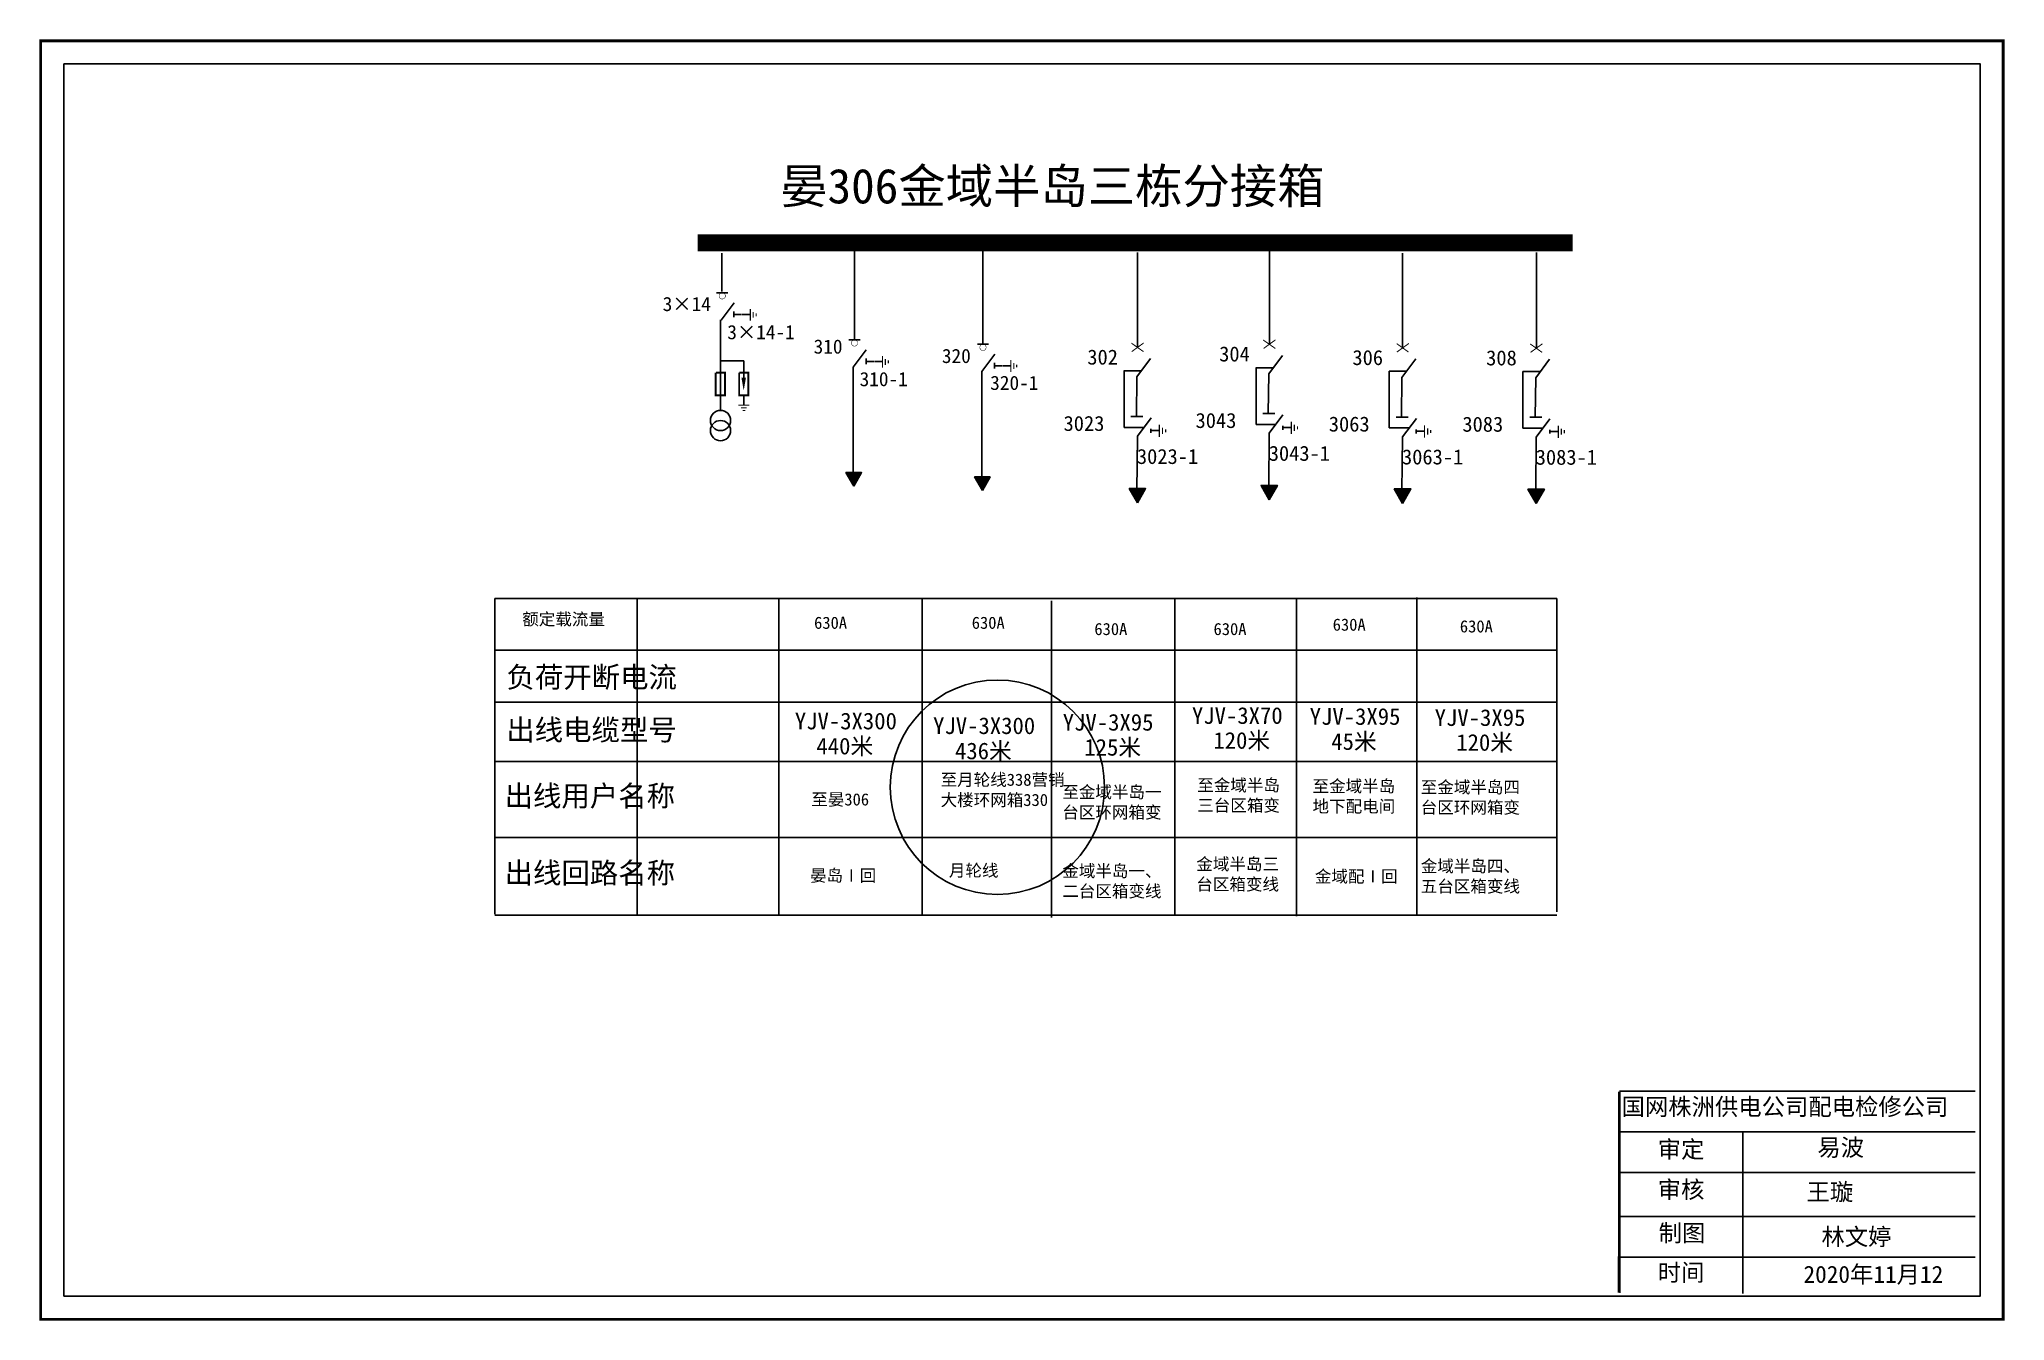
# Model space of a CAD drawing. Extents: x -105 to 21, y -246 to -164.
import ezdxf

# ---------------------------------------------------------------- set-up
doc = ezdxf.new("R2010")
doc.units = 0
doc.header["$LTSCALE"] = 0.774411
doc.layers.get('0').update_dxf_attribs({"linetype": 'CONTINUOUS'})
doc.layers.add('2', color=7, linetype='CONTINUOUS')
doc.styles.add('HZ', font='')
doc.styles.get("Standard").update_dxf_attribs({"font": '', "height": 2.5})
doc.styles.add('字体', font='', dxfattribs={"height": 2.5})
doc.styles.get('HZ').set_extended_font_data('楷体_GB2312')
doc.styles.get('Standard').set_extended_font_data('SimSun')
doc.styles.get('字体').set_extended_font_data('楷体_GB2312')

# ---------------------------------------------------------------- blocks, each defined once
blk = doc.blocks.new('JD')
for points in [[(-2, 0.2), (-2, -0.2), (2, 0.2), (2, -0.2)], [(1, -1.2), (1, -0.8), (-1, -1.2), (-1, -0.8)], [(-0.5, -1.8), (-0.5, -2.2), (0.5, -1.8), (0.5, -2.2)]]:
    blk.add_trace(points)

msp = doc.modelspace()

# ---------------------------------------------------------------- hatches: boundary and pattern name
for color, points in [(0, [(-52.68, -192.73), (-52.18, -191.87), (-53.18, -191.87)]), (0, [(-44.46, -193.01), (-43.97, -192.15), (-44.96, -192.15)]), (7, [(-34.55, -193.8), (-34.02, -192.89), (-35.07, -192.89)]), (7, [(-26.12, -193.61), (-25.59, -192.69), (-26.64, -192.69)]), (7, [(-17.59, -193.84), (-17.06, -192.92), (-18.12, -192.92)]), (7, [(-9.05, -193.85), (-8.52, -192.94), (-9.58, -192.94)])]:
    msp.add_hatch(color=color).paths.add_polyline_path(points)

# ---------------------------------------------------------------- linework, layer by layer
at = {"color": 0}
for p, q in [((-61.12, -180.3), (-61.12, -177.84)), ((-61.45, -180.38), (-60.73, -180.38)), ((-61.21, -182.12), (-61.21, -187.93)), ((-60.35, -181.57), (-60.35, -181.94)), ((-60.34, -181.76), (-59.86, -181.76)), ((-59.82, -181.77), (-59.31, -181.77)), ((-53, -183.39), (-52.28, -183.39)), ((-51.9, -184.58), (-51.9, -184.95)), ((-44.78, -183.67), (-44.06, -183.67)), ((-61.22, -184.73), (-59.72, -184.73)), ((-59.72, -184.73), (-59.72, -185.82)), ((-52.72, -185.14), (-52.72, -192.02)), ((-51.89, -184.77), (-51.41, -184.77)), ((-51.36, -184.78), (-50.86, -184.78)), ((-44.5, -185.42), (-44.5, -192.3)), ((-43.68, -184.86), (-43.68, -185.23)), ((-43.67, -185.05), (-43.19, -185.05)), ((-43.15, -185.05), (-42.65, -185.05)), ((-59.72, -186.97), (-59.72, -187.54)), ((-34.55, -189.55), (-34.58, -193.05)), ((-26.12, -189.36), (-26.15, -192.85)), ((-17.59, -189.58), (-17.63, -193.08)), ((-9.05, -189.6), (-9.08, -193.1))]:
    msp.add_line(p, q, dxfattribs=at)
at = {"color": 7}
for p, q in [((-52.64, -183.39), (-52.64, -177.33)), ((-44.42, -183.67), (-44.42, -177.61)), ((-34.54, -183.87), (-34.54, -177.81)), ((-26.11, -183.68), (-26.11, -177.61)), ((-17.59, -183.9), (-17.59, -177.84)), ((-9.03, -183.87), (-9.03, -177.8))]:
    msp.add_line(p, q, dxfattribs=at)
for p, q in [((-35.41, -185.36), (-34.3, -185.36)), ((-35.39, -185.37), (-35.39, -188.99)), ((-34.58, -185.76), (-34.61, -188.26)), ((-26.97, -185.17), (-25.87, -185.17)), ((-26.96, -185.17), (-26.96, -188.8)), ((-26.15, -185.56), (-26.18, -188.07)), ((-18.45, -185.4), (-17.34, -185.4)), ((-18.44, -185.4), (-18.44, -189.02)), ((-17.63, -185.79), (-17.66, -188.3)), ((-9.91, -185.41), (-8.8, -185.41)), ((-9.9, -185.42), (-9.9, -189.04)), ((-9.08, -185.81), (-9.12, -188.31)), ((-34.96, -188.29), (-34.19, -188.29)), ((-26.52, -188.09), (-25.76, -188.09)), ((-18, -188.32), (-17.24, -188.32)), ((-9.46, -188.34), (-8.69, -188.34)), ((-35.39, -188.99), (-34.14, -188.99)), ((-33.68, -189.19), (-33.15, -189.19)), ((-26.96, -188.8), (-25.71, -188.79)), ((-25.25, -189), (-24.72, -189)), ((-18.44, -189.02), (-17.19, -189.02)), ((-16.73, -189.23), (-16.2, -189.23)), ((-9.9, -189.04), (-8.64, -189.04)), ((-8.19, -189.25), (-7.65, -189.25)), ((-75.63, -220.1), (-75.63, -199.92)), ((-75.63, -199.92), (-7.73, -199.92)), ((-66.53, -199.92), (-66.53, -220.15)), ((-57.48, -199.9), (-57.48, -220.14)), ((-48.31, -199.92), (-48.31, -220.15)), ((-40.05, -200.07), (-40.05, -220.3)), ((-32.16, -199.92), (-32.16, -220.15)), ((-24.38, -199.98), (-24.38, -220.21)), ((-16.68, -199.86), (-16.68, -220.09)), ((-7.73, -199.92), (-7.73, -219.95)), ((-75.63, -203.23), (-7.79, -203.23)), ((-75.63, -206.54), (-7.79, -206.54)), ((-75.63, -210.34), (-7.79, -210.34)), ((-7.73, -215.2), (-75.63, -215.2)), ((-7.73, -220.15), (-75.63, -220.15))]:
    msp.add_line(p, q)
at = {"color": 0, "linetype": 'Continuous'}
for p, q in [((-3.73, -231.4), (19.02, -231.4)), ((-3.73, -234), (19.02, -234)), ((4.17, -234.02), (4.17, -244.34)), ((-3.73, -236.59), (19.02, -236.59)), ((-3.73, -239.42), (19.02, -239.42)), ((-3.73, -242.01), (19.02, -242.01))]:
    msp.add_line(p, q, dxfattribs=at)
at = {"color": 0, "linetype": 'Continuous', "const_width": 0.182}
msp.add_lwpolyline([(-104.67, -164.28), (20.81, -164.28), (20.81, -245.98), (-104.67, -245.98)], close=True, dxfattribs=at)
at = {"color": 0, "linetype": 'Continuous'}
msp.add_lwpolyline([(-103.19, -165.75), (19.34, -165.75), (19.34, -244.5), (-103.19, -244.5)], close=True, dxfattribs=at)
for points, const_width in [([(-62.66, -177.19), (-6.71, -177.19)], 1.07), ([(-26.5, -183.4), (-25.73, -183.94)], 0.0649), ([(-26.48, -183.94), (-25.72, -183.39)], 0.0649), ([(-34.93, -183.6), (-34.16, -184.14)], 0.0649), ([(-34.91, -184.14), (-34.15, -183.59)], 0.0649), ([(-17.97, -183.63), (-17.21, -184.17)], 0.0649), ([(-17.96, -184.17), (-17.19, -183.62)], 0.0649), ([(-9.43, -183.65), (-8.67, -184.19)], 0.0649), ([(-9.41, -184.19), (-8.65, -183.64)], 0.0649), ([(-34.96, -188.29), (-34.19, -188.29)], 0.0649), ([(-26.52, -188.09), (-25.76, -188.09)], 0.0649), ([(-18, -188.32), (-17.24, -188.32)], 0.0649), ([(-9.46, -188.34), (-8.69, -188.34)], 0.0649)]:
    msp.add_lwpolyline(points, dxfattribs=dict(const_width=const_width))
at = {"color": 0}
for points, const_width in [([(-61.45, -180.38), (-60.73, -180.38)], 0.0613), ([(-53, -183.39), (-52.28, -183.39)], 0.0613), ([(-44.78, -183.67), (-44.06, -183.67)], 0.0613), ([(-61.51, -185.48), (-61.51, -186.94), (-60.92, -186.94), (-60.92, -185.48), (-61.49, -185.48)], 0.123), ([(-60.01, -185.48), (-60.01, -186.94), (-59.43, -186.94), (-59.43, -185.48), (-59.99, -185.48)], 0.123)]:
    msp.add_lwpolyline(points, dxfattribs=dict(at, const_width=const_width))
at = {"color": 0, "const_width": 0.0306}
for points in [[(-61.29, -180.58, 1), (-60.89, -180.58, 1)], [(-52.84, -183.59, 1), (-52.44, -183.59, 1)], [(-44.62, -183.87, 1), (-44.22, -183.87, 1)]]:
    msp.add_lwpolyline(points, format="xyb", close=True, dxfattribs=at)
at = {"color": 0}
msp.add_lwpolyline([(-59.72, -185.81, 0.288, 0, 0), (-59.72, -186.63, 0, 0, 0)], format="xyseb", dxfattribs=at)
for points in [[(-33.68, -189.07), (-33.68, -189.33)], [(-25.25, -188.88), (-25.25, -189.14)], [(-16.72, -189.11), (-16.72, -189.37)], [(-8.18, -189.13), (-8.18, -189.38)]]:
    msp.add_lwpolyline(points)
for points in [[(-52.68, -192.73), (-52.18, -191.87), (-53.18, -191.87)], [(-44.46, -193.01), (-43.97, -192.15), (-44.96, -192.15)]]:
    msp.add_lwpolyline(points, close=True, dxfattribs=at)
at = {"color": 7}
for points in [[(-34.55, -193.8), (-34.02, -192.89), (-35.07, -192.89)], [(-26.12, -193.61), (-25.59, -192.69), (-26.64, -192.69)], [(-17.59, -193.84), (-17.06, -192.92), (-18.12, -192.92)], [(-9.05, -193.85), (-8.52, -192.94), (-9.58, -192.94)]]:
    msp.add_lwpolyline(points, close=True, dxfattribs=at)
at = {"color": 0, "linetype": 'Continuous', "const_width": 0.182}
msp.add_lwpolyline([(-3.73, -231.44), (-3.74, -244.29)], dxfattribs=at)
at = {"color": 0}
for centre in [(-61.2, -188.54), (-61.2, -189.19)]:
    msp.add_circle(centre, 0.646, dxfattribs=at)
at = {"color": 1, "linetype": 'Continuous'}
msp.add_circle((-43.5, -211.98), 6.85, dxfattribs=at)
at = {"layer": '2', "color": 0}
for p, q in [((-61.17, -182.13), (-60.34, -181.02)), ((-52.72, -185.14), (-51.89, -184.03)), ((-44.5, -185.42), (-43.67, -184.31))]:
    msp.add_line(p, q, dxfattribs=at)
at = {"layer": '2'}
for p, q in [((-34.58, -185.76), (-33.7, -184.58)), ((-26.15, -185.56), (-25.27, -184.39)), ((-17.63, -185.79), (-16.75, -184.61)), ((-9.08, -185.81), (-8.2, -184.63)), ((-34.55, -189.55), (-33.67, -188.38)), ((-26.12, -189.36), (-25.24, -188.18)), ((-17.59, -189.58), (-16.71, -188.41)), ((-9.05, -189.6), (-8.17, -188.43))]:
    msp.add_line(p, q, dxfattribs=at)

# ---------------------------------------------------------------- block references
at = {"color": 0, "xscale": 0.1873817005174772, "yscale": 0.1873817005174772, "zscale": 0.1873817005506314, "rotation": 90}
for p in [(-59.3, -181.79), (-50.85, -184.8), (-42.64, -185.06)]:
    msp.add_blockref('JD', p, dxfattribs=at)
at = {"color": 0, "xscale": 0.1725884083951623, "yscale": 0.1725884083712543, "zscale": 0.1725884084018974}
msp.add_blockref('JD', (-59.71, -187.56), dxfattribs=at)
at = {"xscale": 0.1986210008876128, "yscale": 0.1986210008876128, "zscale": 0.1986210009228526, "rotation": 90}
for p in [(-33.14, -189.21), (-24.71, -189.01), (-16.19, -189.24), (-7.64, -189.26)]:
    msp.add_blockref('JD', p, dxfattribs=at)

# ---------------------------------------------------------------- texts
at = {"color": 0}
for s, height, p in [('3×14', 0.906, (-64.9, -181.55)), ('3×14-1', 0.906, (-60.77, -183.35)), ('310', 0.906, (-55.25, -184.27)), ('320', 0.906, (-47.05, -184.87)), ('302', 0.96, (-37.75, -184.97)), ('304', 0.96, (-29.32, -184.77)), ('306', 0.96, (-20.8, -185)), ('308', 0.96, (-12.25, -185.02)), ('310-1', 0.906, (-52.31, -186.35)), ('320-1', 0.906, (-43.96, -186.59)), ('3023', 0.96, (-39.27, -189.21)), ('3043', 0.96, (-30.83, -189.02)), ('3063', 0.96, (-22.31, -189.25)), ('3083', 0.96, (-13.77, -189.26)), ('3023-1', 0.96, (-34.58, -191.32)), ('3043-1', 0.96, (-26.15, -191.12)), ('3063-1', 0.96, (-17.63, -191.35)), ('3083-1', 0.96, (-9.08, -191.37))]:
    msp.add_text(s, height=height, dxfattribs=at).set_placement(p)
at = {"style": 'HZ'}
for s, p in [('负荷开断电流', (-74.89, -205.61)), ('出线电缆型号', (-74.9, -208.98)), ('出线用户名称', (-75.01, -213.2)), ('出线回路名称', (-75.01, -218.12))]:
    msp.add_text(s, height=1.332, dxfattribs=at).set_placement(p)
for s, p in [('YJV-3X300', (-56.45, -208.28)), ('YJV-3X95', (-39.32, -208.36)), ('YJV-3X70', (-31.06, -207.93)), ('YJV-3X95', (-23.53, -207.99)), ('YJV-3X95', (-15.54, -208.06)), ('YJV-3X300', (-47.61, -208.58)), ('120米', (-29.69, -209.52)), ('45米', (-22.15, -209.59)), ('120米', (-14.16, -209.65)), ('440米', (-55.07, -209.88)), ('436米', (-46.21, -210.19)), ('125米', (-37.94, -209.96))]:
    msp.add_text(s, height=1.066).set_placement(p)
at = {"color": 0, "linetype": 'Continuous', "attachment_point": 1, "style": '字体'}
for s, insert, char_height, width in [('国网株洲供电公司配电检修公司', (-3.59, -231.85), 1.0944, 29.9201), ('\\f\uffbfﾬￌﾣﾤ_GB2312|b0|i0|c134|p49;审定', (-1.28, -234.57), 1.0944, 8.5588), ('易波', (8.93, -234.45), 1.094, 8.5588), ('\\f\uffbfﾬￌﾣﾤ_GB2312|b0|i0|c134|p49;审核', (-1.28, -237.14), 1.0944, 8.5588), ('王璇', (8.24, -237.29), 1.094, 8.5588), ('\\f\uffbfﾬￌﾣﾤ_GB2312|b0|i0|c134|p49;制图', (-1.22, -239.92), 1.0944, 8.5588), ('林文婷', (9.19, -240.16), 1.094, 8.5588), ('\\f\uffbfﾬￌﾣﾤ_GB2312|b0|i0|c134|p49;时间', (-1.28, -242.44), 1.0944, 8.5588), ('2020年11月12', (8.04, -242.56), 1.094, 16.0081)]:
    msp.add_mtext(s, dxfattribs=dict(at, insert=insert, char_height=char_height, width=width))
at = {"layer": '2', "color": 7, "insert": (-57.39, -172.45), "char_height": 2.2199, "width": 47.1965, "attachment_point": 1, "style": '字体'}
msp.add_mtext('晏306金域半岛三栋分接箱', dxfattribs=at)
at = {"layer": '2', "color": 3, "char_height": 0.7752, "attachment_point": 1, "style": 'HZ'}
for s, insert, width in [('{\\fSimSun|b0|i0|c134|p2;\\C256;额定载流量}', (-73.88, -200.85), 7.9481), ('{\\fSimSun|b0|i0|c134|p2;\\C256;630A}', (-55.22, -201.08), 7.9481), ('{\\fSimSun|b0|i0|c134|p2;\\C256;630A}', (-45.14, -201.08), 7.9481), ('{\\fSimSun|b0|i0|c134|p2;\\C256;630A}', (-37.3, -201.48), 7.9481), ('{\\fSimSun|b0|i0|c134|p2;\\C256;630A}', (-29.68, -201.48), 7.9481), ('{\\fSimSun|b0|i0|c134|p2;\\C256;630A}', (-22.06, -201.2), 7.9481), ('{\\fSimSun|b0|i0|c134|p2;\\C256;630A}', (-13.93, -201.31), 7.9481), ('{\\fSimSun|b0|i0|c134|p2;\\C256;至月轮线338营销大楼环网箱330}', (-47.13, -211.11), 7.9481), ('{\\fKaiTi_GB2312|b0|i0|c134|p49;\\C256;至晏306}', (-55.4, -212.37), 7.9481), ('{\\f\uffbfﾬￌ￥_GB2312|b0|i0|c134|p49;\\C256;至金域半岛一台区环网箱变}', (-39.35, -211.9), 6.7401), ('{\\f\uffbfﾬￌ￥_GB2312|b0|i0|c134|p49;\\C256;至金域半岛三台区箱变}', (-30.72, -211.46), 6.1164), ('{\\f\uffbfﾬￌ￥_GB2312|b0|i0|c134|p49;\\C256;至金域半岛地下配电间}', (-23.35, -211.52), 6.1164), ('{\\f\uffbfﾬￌ￥_GB2312|b0|i0|c134|p49;\\C256;至金域半岛四台区环网箱变}', (-16.43, -211.59), 6.7401), ('{\\fKaiTi_GB2312|b0|i0|c134|p49;\\C256;晏岛Ⅰ回}', (-55.48, -217.23), 7.9481), ('{\\fSimSun|b0|i0|c134|p2;\\C256;月轮线}', (-46.6, -216.91), 7.9481), ('{\\f\uffbfﾬￌ￥_GB2312|b0|i0|c134|p49;\\C256;金域半岛一、二台区箱变线}', (-39.35, -216.94), 6.7401), ('{\\f\uffbfﾬￌ￥_GB2312|b0|i0|c134|p49;\\C256;金域半岛三台区箱变线}', (-30.78, -216.5), 5.8875), ('{\\f\uffbfﾬￌ￥_GB2312|b0|i0|c134|p49;\\C256;金域配Ⅰ回}', (-23.2, -217.29), 6.1164), ('{\\f\uffbfﾬￌ￥_GB2312|b0|i0|c134|p49;\\C256;金域半岛四、五台区箱变线}', (-16.43, -216.63), 6.7401)]:
    msp.add_mtext(s, dxfattribs=dict(at, insert=insert, width=width))

doc.saveas('drawing.dxf')
